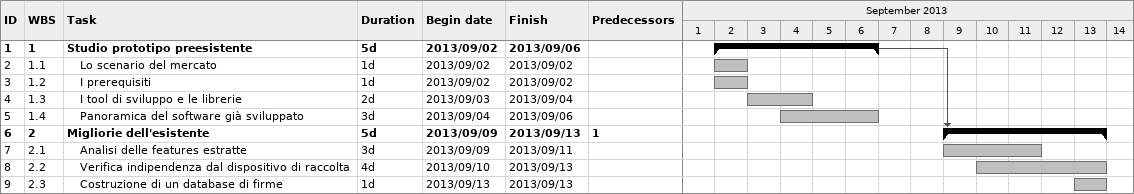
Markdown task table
| ID | WBS | Task | Duration | Start | Finish | Predecessors |
|---|---|---|---|---|---|---|
| 1 | 1 | **Studio prototipo preesistente** | 5d | 2013-09-02 | 2013-09-06 |  |
| 2 | 1.1 | Lo scenario del mercato | 1d | 2013-09-02 | 2013-09-02 |  |
| 3 | 1.2 | I prerequisiti | 1d | 2013-09-02 | 2013-09-02 |  |
| 4 | 1.3 | I tool di sviluppo e le librerie | 2d | 2013-09-03 | 2013-09-04 |  |
| 5 | 1.4 | Panoramica del software già sviluppato | 3d | 2013-09-04 | 2013-09-06 |  |
| 6 | 2 | **Migliorie dell'esistente** | 5d | 2013-09-09 | 2013-09-13 | 1 |
| 7 | 2.1 | Analisi delle features estratte | 3d | 2013-09-09 | 2013-09-11 |  |
| 8 | 2.2 | Verifica indipendenza dal dispositivo di raccolta | 4d | 2013-09-10 | 2013-09-13 |  |
| 9 | 2.3 | Costruzione di un database di firme | 1d | 2013-09-13 | 2013-09-13 |  |
